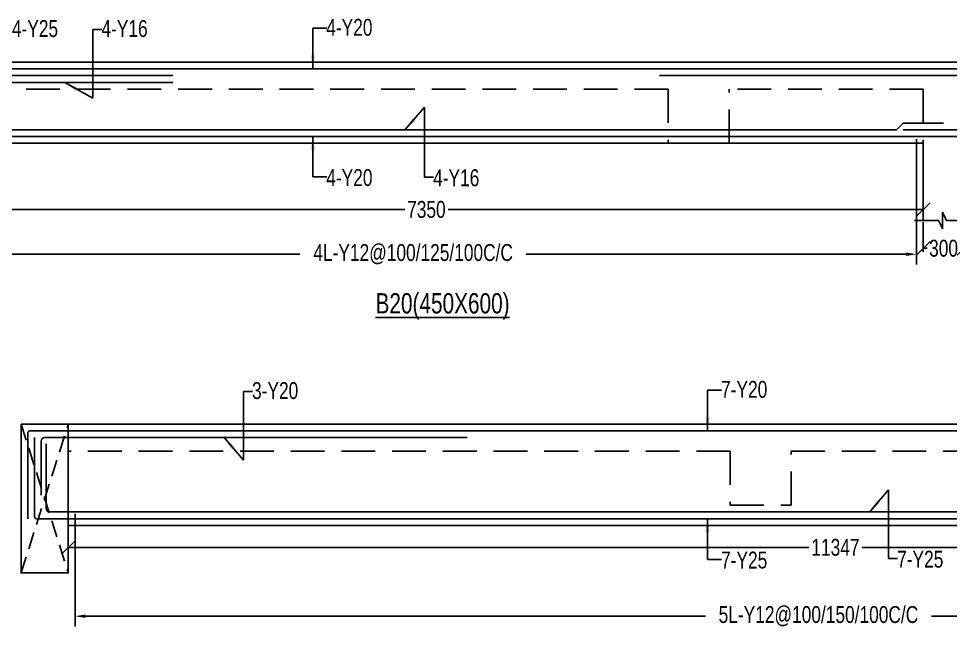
# Model space of a CAD drawing. Header units: millimetres. Extents: x 0 to 31744305, y -21599035 to 0.
# Drawn here: x 31657624 to 31664515, y -21136492 to -21131996 of the extents above; entities that cross this region are included whole.
import ezdxf

# ---------------------------------------------------------------- set-up
doc = ezdxf.new("R2010")
doc.units = ezdxf.units.MM
doc.header["$LTSCALE"] = 1000
doc.header["$MEASUREMENT"] = 0
doc.header["$PDMODE"] = 3
for name, pattern in [('CONTINOUS', [0]), ('CONTINU', [0]), ('HIDDEN', [0.375, 0.25, -0.125])]:
    doc.linetypes.add(name, pattern=pattern)
for name, color, linetype in [('-S-ARROW', 253, 'Continuous'), ('-S-MISC', 8, 'Continuous'), ('-STR-BEAM', 7, 'CONTINU'), ('-STR-COLUMN', 5, 'HIDDEN'), ('-STR-REINF', 3, 'Continuous'), ('-STR-RF-DIM', 8, 'CONTINOUS'), ('-STR-TEXT', 6, 'Continuous'), ('S-BEAM', 7, 'Continuous'), ('S-DIM', 7, 'Continuous'), ('SEC TEXT', 9, 'Continuous'), ('SLAB LINE', 254, 'HIDDEN')]:
    doc.layers.add(name, color=color, linetype=linetype)
doc.styles.add('SOBHA', font='swisscl.ttf')
doc.styles.add('sobha.sed', font='swisscl.ttf')
doc.dimstyles.new('S-50', dxfattribs={"dimscale": 50, "dimtxt": 2.5, "dimasz": 2, "dimexe": 0.5, "dimexo": 0.25, "dimgap": 0.25, "dimtad": 0, "dimdec": 0, "dimrnd": 0.0005, "dimzin": 0, "dimdsep": 46, "dimtxsty": 'sobha.sed', "dimblk": 'OBLIQUE', "dimcen": 0.09, "dimclrd": 8, "dimclre": 8, "dimclrt": 6, "dimadec": 0, "dimazin": 0, "dimtfac": 1, "dimtdec": 0, "dimtofl": 0, "dimtmove": 2, "dimatfit": 3, "dimfxl": 0.18, "dimtolj": 1, "dimtzin": 0, "dimlwd": -1, "dimlwe": -1, "dimarcsym": 0})
doc.dimstyles.new('S-DIM50', dxfattribs={"dimscale": 50, "dimtxt": 2.5, "dimasz": 1.5, "dimexe": 1.5, "dimexo": 1, "dimgap": 0.5, "dimtad": 0, "dimdec": 0, "dimzin": 0, "dimdsep": 46, "dimtxsty": 'SOBHA', "dimcen": 0.09, "dimclrd": 256, "dimclre": 256, "dimclrt": 6, "dimadec": 5, "dimazin": 0, "dimtfac": 1, "dimtdec": 0, "dimtofl": 0, "dimtmove": 0, "dimatfit": 3, "dimfxl": 0.18, "dimtolj": 1, "dimtzin": 0, "dimlwd": -1, "dimlwe": -1, "dimarcsym": 0})

# ---------------------------------------------------------------- blocks, each defined once
blk = doc.blocks.new('*D846')
at = {"layer": '-STR-RF-DIM', "transparency": 16777216}
for p, q in [((12539.70588031411, 1528.265686754137), (12539.70588031411, 602.0758780390024)), ((19789.70588904619, 1528.265686754137), (19789.70588904619, 602.0758780390024)), ((12614.7058803141, 677.0758780390024), (15229.86576535243, 677.0758780390024)), ((19714.70588904619, 677.0758780390024), (16903.47323586356, 677.0758780390024))]:
    blk.add_line(p, q, dxfattribs=at)
for points in [[(12614.7058803141, 689.5758780390024), (12614.7058803141, 664.5758780390024), (12539.70588031411, 677.0758780390024)], [(19714.70588904619, 689.5758780390024), (19714.70588904619, 664.5758780390024), (19789.70588904619, 677.0758780390024)]]:
    blk.add_solid(points, dxfattribs=at)
at = {"layer": 'Defpoints', "color": 0, "transparency": 16777216}
for p in [(12539.70588031411, 1528.265686754137, 1.15127944524e-05), (19789.70588904619, 1528.265686754137, 1.15128698368e-05), (19789.70588904619, 677.0758780390024)]:
    blk.add_point(p, dxfattribs=at)
at = {"layer": '-STR-RF-DIM', "color": 6, "transparency": 16777216, "insert": (16066.66950060799, 677.0758780390024), "char_height": 125, "attachment_point": 5, "style": 'SOBHA'}
blk.add_mtext('\\A1;4L-Y12@100/125/100C/C', dxfattribs=at)
blk = doc.blocks.new('_OBLIQUE')
at = {"color": 0, "linetype": 'ByBlock'}
blk.add_line((-0.5, -0.5), (0.5, 0.5), dxfattribs=at)
blk = doc.blocks.new('*D584')
at = {"layer": '-STR-RF-DIM', "transparency": 16777216}
for p, q in [((31658041.63996675, -21134869.33981088), (31658041.63996675, -21135702.46990158)), ((31669288.83377229, -21134914.56574154), (31669288.83377229, -21135702.46990158)), ((31658116.63996676, -21135627.46990158), (31662703.52357846, -21135627.46990158)), ((31669213.83377228, -21135627.46990158), (31664375.57469248, -21135627.46990158))]:
    blk.add_line(p, q, dxfattribs=at)
for points in [[(31658116.63996676, -21135614.96990158), (31658116.63996676, -21135639.96990158), (31658041.63996675, -21135627.46990158)], [(31669213.83377228, -21135614.96990158), (31669213.83377228, -21135639.96990158), (31669288.83377229, -21135627.46990158)]]:
    blk.add_solid(points, dxfattribs=at)
at = {"layer": 'Defpoints', "color": 0, "transparency": 16777216}
for p in [(31658041.63996675, -21134869.33981088, 178586.5908994082), (31669288.83377229, -21134914.56574154, 1.81850018912e-05), (31669288.83377229, -21135627.46990158)]:
    blk.add_point(p, dxfattribs=at)
at = {"layer": '-STR-RF-DIM', "color": 6, "transparency": 16777216, "insert": (31663539.54913547, -21135627.46990158), "char_height": 125, "attachment_point": 5, "style": 'SOBHA'}
blk.add_mtext('\\A1;5L-Y12@100/150/100C/C', dxfattribs=at)
blk = doc.blocks.new('*D926')
at = {"layer": 'Defpoints', "color": 0, "transparency": 16777216}
for p in [(31656965.06794422, -21132918.03305287, -5.51716668496e-05), (31664315.06795368, -21132918.03305289, -5.51715914652e-05), (31664315.06795368, -21133408.30084925)]:
    blk.add_point(p, dxfattribs=at)
at = {"layer": 'S-DIM', "color": 8, "transparency": 16777216}
for p, q in [((31656965.06794422, -21132930.53305287), (31656965.06794422, -21133433.30084925)), ((31664315.06795368, -21132930.53305288), (31664315.06795368, -21133433.30084925)), ((31656965.06794422, -21133408.30084925), (31660479.59121238, -21133408.30084925)), ((31664315.06795368, -21133408.30084925), (31660800.54468551, -21133408.30084925))]:
    blk.add_line(p, q, dxfattribs=at)
at = {"layer": 'S-DIM', "color": 8, "transparency": 16777216, "xscale": 100, "yscale": 100, "zscale": 100, "rotation": 180}
blk.add_blockref('_OBLIQUE', (31656965.06794422, -21133408.30084925), dxfattribs=at)
at = {"layer": 'S-DIM', "color": 8, "transparency": 16777216, "xscale": 100, "yscale": 100, "zscale": 100}
blk.add_blockref('_OBLIQUE', (31664315.06795368, -21133408.30084925), dxfattribs=at)
at = {"layer": 'S-DIM', "color": 6, "transparency": 16777216, "insert": (31660640.06794894, -21133408.30084925), "char_height": 125, "attachment_point": 5, "style": 'sobha.sed'}
blk.add_mtext('\\A1;7350', dxfattribs=at)
blk = doc.blocks.new('*D932')
at = {"layer": 'Defpoints', "color": 0, "transparency": 16777216}
for p in [(31664315.06795368, -21133488.93721291, -6.76538200165e-05), (31664615.06796406, -21133488.93721291, -6.76537446321e-05), (31664615.06796406, -21133695.29624005)]:
    blk.add_point(p, dxfattribs=at)
at = {"layer": 'S-DIM', "color": 8, "transparency": 16777216}
for p, q in [((31664315.06795368, -21133501.43721292), (31664315.06795368, -21133720.29624005)), ((31664615.06796406, -21133501.43721292), (31664615.06796406, -21133720.29624005)), ((31664315.06795368, -21133695.29624005), (31664343.29535074, -21133695.29624005)), ((31664615.06796406, -21133695.29624005), (31664586.84056699, -21133695.29624005))]:
    blk.add_line(p, q, dxfattribs=at)
at = {"layer": 'S-DIM', "color": 8, "transparency": 16777216, "xscale": 100, "yscale": 100, "zscale": 100, "rotation": 180}
blk.add_blockref('_OBLIQUE', (31664315.06795368, -21133695.29624005), dxfattribs=at)
at = {"layer": 'S-DIM', "color": 8, "transparency": 16777216, "xscale": 100, "yscale": 100, "zscale": 100}
blk.add_blockref('_OBLIQUE', (31664615.06796406, -21133695.29624005), dxfattribs=at)
at = {"layer": 'S-DIM', "color": 6, "transparency": 16777216, "insert": (31664465.06795888, -21133695.29624005), "char_height": 125, "attachment_point": 5, "style": 'sobha.sed'}
blk.add_mtext('\\A1;300', dxfattribs=at)
blk = doc.blocks.new('*D935')
at = {"layer": 'Defpoints', "color": 0, "transparency": 16777216}
for p in [(31657991.79290031, -21135745.62545304, -6.6723789276e-06), (31669338.83377229, -21135745.62545305, -2.94077995199e-05), (31669338.83377229, -21135907.79806822)]:
    blk.add_point(p, dxfattribs=at)
at = {"layer": 'S-DIM', "color": 8, "transparency": 16777216}
for p, q in [((31657991.79290031, -21135758.12545303), (31657991.79290031, -21135932.79806821)), ((31669338.83377229, -21135758.12545304), (31669338.83377229, -21135932.79806821)), ((31657991.79290031, -21135907.79806822), (31663467.32021704, -21135907.79806822)), ((31669338.83377229, -21135907.79806822), (31663863.30645556, -21135907.79806822))]:
    blk.add_line(p, q, dxfattribs=at)
at = {"layer": 'S-DIM', "color": 8, "transparency": 16777216, "xscale": 100, "yscale": 100, "zscale": 100, "rotation": 180}
blk.add_blockref('_OBLIQUE', (31657991.79290031, -21135907.79806822), dxfattribs=at)
at = {"layer": 'S-DIM', "color": 8, "transparency": 16777216, "xscale": 100, "yscale": 100, "zscale": 100}
blk.add_blockref('_OBLIQUE', (31669338.83377229, -21135907.79806822), dxfattribs=at)
at = {"layer": 'S-DIM', "color": 6, "transparency": 16777216, "insert": (31663665.31333631, -21135907.79806822), "char_height": 125, "attachment_point": 5, "style": 'sobha.sed'}
blk.add_mtext('\\A1;11347', dxfattribs=at)
blk = doc.blocks.new('A$Ce57c240b')
at = {"layer": '-S-MISC', "linetype": 'ByBlock', "ltscale": 1000, "elevation": -1.24832991448e-05}
blk.add_lwpolyline([(20202.27742994949, 927.0758780315516), (20012.07356375084, 927.4986886903644), (19982.20589979365, 987.15828557685), (19982.20589979365, 866.9934704862535), (19952.3545047827, 927.4986886903644), (19775.36206425726, 927.0758780315516)], dxfattribs=at)
at = {"layer": '-STR-BEAM'}
for p, q in [((41366.67976625264, 2097.980038072915, -9.1086831798e-06), (62.5715301632881, 2097.980038076639, 1.64692689163e-05)), ((12339.70589034632, 1497.980038069188, 1.448016273e-07), (19839.70588940382, 1497.980038069188, -1.1459779e-09))]:
    blk.add_line(p, q, dxfattribs=at)
at = {"layer": '-STR-COLUMN', "linetype": 'Continuous', "ltscale": 10}
blk.add_line((19839.70588940754, 1497.980038069188, -1.1459779e-09), (19839.70588940754, 927.0758780315516, -1.24833745292e-05), dxfattribs=at)
at = {"layer": '-STR-REINF', "ltscale": 10}
for p, q in [((41641.67976625264, 2047.980038072914, 7.36522766e-08), (127.5715301558375, 2047.980038072914, -1.24829202219e-05)), ((14289.70589034259, 1997.980038072913, -8.1993676085e-06), (9039.705879956484, 1997.980038072913, -9.7873098418e-06)), ((14289.70589034259, 1947.980038072914, -8.1993676085e-06), (12124.55180072039, 1947.980038072914, -8.8542513445e-06)), ((22439.70589979365, 1997.980038072913, -5.734276334e-06), (17889.70588940754, 1997.980038072913, -7.1104929366e-06)), ((11248.88731190935, 1597.980038072914, -5.1517935097e-06), (19640.69369610026, 1597.980038072914, -2.3753955982e-06)), ((19640.69369610026, 1597.980038072914, -2.3753955982e-06), (19690.1997927539, 1647.486134726554, -2.3753955982e-06)), ((19690.1997927539, 1647.486134726554, -2.3753955982e-06), (19990.1997927539, 1647.486134726554, -2.3753955982e-06)), ((19690.1997927539, 1597.980038072914, -3.3896402862e-06), (29590.19992067292, 1597.980038072914, -1.322980963e-06)), ((11248.88731190935, 1547.980038072914, -5.1517935097e-06), (41591.67976625264, 1547.980038072914, 1.1823695313e-06))]:
    blk.add_line(p, q, dxfattribs=at)
at = {"layer": 'SLAB LINE', "color": 8, "linetype": 'HIDDEN'}
blk.add_line((19839.70588940382, 1897.980038072914, -1.1459779e-09), (19839.70588940382, 1497.980038072914, -1.1459779e-09), dxfattribs=at)
for points, elevation in [([(17954.05294082686, 1897.980038072914), (12489.70587995648, 1897.980038072914)], 6.6716872692e-06), ([(17954.05294082686, 1897.980038072914), (17954.05294082686, 1497.980038072914), (18404.05294082686, 1497.980038072914), (18404.05294082686, 1897.980038072914)], -1.2447825e-09), ([(19839.70588940382, 1897.980038072914), (18404.05294082686, 1897.980038072914)], 6.6716872692e-06)]:
    blk.add_lwpolyline(points, dxfattribs=dict(at, elevation=elevation))
at = {"layer": '-STR-TEXT', "color": 6, "style": 'SOBHA'}
for s, p in [('4-Y20', (15424.09207014367, 2292.818509973586, 7.7818876e-06)), ('4-Y25', (13098.87766585499, 2283.88729069382, -1.71976698505e-05)), ('4-Y16', (13761.37766585499, 2283.88729069382, -1.71976698505e-05)), ('4-Y20', (15424.09207014367, 1181.687614146619, -4.728412737e-06)), ('4-Y16', (16214.23801264912, 1180.160546794533, -1.70532288183e-05))]:
    blk.add_text(s, height=125, dxfattribs=at).set_placement(p)
at = {"layer": 'SEC TEXT', "color": 4, "linetype": 'ByBlock', "style": 'sobha.sed'}
blk.add_text('%%UB20(450X600)', height=150, rotation=359.9892789507706, dxfattribs=at).set_placement((15788.52196884155, 239.1746873892844, 1.2537922451e-06))
at = {"layer": '-STR-RF-DIM'}
dim = blk.add_linear_dim(base=(19789.70588904619, 677.0758780390024, -1.15140158147e-05), p1=(12539.70588031411, 1528.265686754137, -1.2213623e-09), p2=(19789.70588904619, 1528.265686754137, -1.1459779e-09), text='4L-Y12@100/125/100C/C', dimstyle='S-DIM50', override={"dimscale": 1, "dimtxt": 125, "dimasz": 75, "dimexe": 75, "dimexo": 0, "dimgap": 25, "dimsah": 1, "dimcen": 4.5, "dimfxl": 75}, dxfattribs=at)
dim.commit()
dim.dimension.update_dxf_attribs({"geometry": '*D846', "text_midpoint": (16066.66950060799, 677.0758780390024, -1.15140158147e-05), "dimtype": 128})
at = {"layer": '-S-ARROW'}
for points, override in [([(15324.01607399061, 2047.980038072914, -1.0404368456e-05), (15324.01607399061, 2347.980038065463, -1.0404368456e-05), (15427.44724707678, 2347.980038072915, -1.0404368456e-05)], {"dimasz": 2, "dimgap": 0.1, "dimtad": 0}), ([(13490.13793573901, 1947.980038072914, -3.53839259065e-05), (13697.28987353667, 1831.803728580475, -3.53839259065e-05), (13697.28987353667, 2339.048818793148, -3.53839259065e-05), (13764.7328427881, 2339.048818793148, -3.53839259065e-05)], {"dimgap": 0.1}), ([(16007.9241771847, 1598.450266353786, -3.52394848743e-05), (16150.1502203308, 1765.676309496164, -3.52394848743e-05), (16150.1502203308, 1247.951181210577, -3.52394848743e-05), (16217.59318958223, 1247.951181210577, -3.52394848743e-05)], {"dimgap": 0.1}), ([(15324.01607399061, 1548.986767567694, -2.2914668793e-05), (15324.01607399061, 1248.986767575145, -2.2914668793e-05), (15427.44724707678, 1248.986767567694, -2.2914668793e-05)], {"dimasz": 2, "dimgap": 0.1, "dimtad": 0})]:
    blk.add_leader(points, dimstyle='S-50', override=override, dxfattribs=at)
blk = doc.blocks.new('BEAM')
at = {"layer": '-STR-BEAM'}
for p, q in [((31708337.24722742, -21134206.56574153, -3.24610718601e-05), (31657991.79290031, -21134206.56574154, -3.24600622954e-05)), ((31669338.83377229, -21134956.56574155, -2.94077995199e-05), (31657991.79290031, -21134956.56574154, -6.6723789276e-06))]:
    blk.add_line(p, q, dxfattribs=at)
at = {"layer": '-STR-BEAM', "elevation": -3.24600622954e-05}
blk.add_lwpolyline([(31657641.79290031, -21134206.56574154), (31657991.79290031, -21134206.56574154), (31657991.79290031, -21135306.56574154), (31657641.79290031, -21135306.56574154)], close=True, dxfattribs=at)
at = {"layer": '-STR-REINF', "ltscale": 10}
for p, q in [((31657691.74329089, -21134271.56574154, -3.8701348072e-05), (31657691.74329089, -21134907.22825687, -3.8701348072e-05)), ((31668942.41443483, -21134256.56574154, -3.52737596398e-05), (31657706.7432909, -21134256.56574154, -3.8701348072e-05)), ((31657741.74329091, -21134306.56574154, -3.8701348072e-05), (31657741.74329091, -21134891.56574154, -3.8701348072e-05)), ((31657816.79290031, -21134306.56574154, -3.24155105595e-05), (31660941.79290031, -21134306.56574154, -0.0001128133458693)), ((31657791.79290031, -21134331.56574154, -3.24110144219e-05), (31657791.79290031, -21134731.56574154, -3.24600622954e-05)), ((31657828, -21134831.56556154, -3.82106750168e-05), (31657828, -21134352.9402885, -3.82106750168e-05)), ((31657853.00018, -21134856.56574154, -3.82030104486e-05), (31667588.83377229, -21134856.56574154, -3.5218193503e-05)), ((31657756.7432909, -21134906.56574153, -3.8701348072e-05), (31669503.83378267, -21134906.56574153, -3.45220649658e-05))]:
    blk.add_line(p, q, dxfattribs=at)
for centre, radius, start, end in [((31657706.7432909, -21134271.56574154, -3.8701348072e-05), 15, 90, 180), ((31657816.79290031, -21134331.56574154, -4.52254141663e-05), 25.00000000031045, 90, 180), ((31657853.00018, -21134831.56556154, -0.0097438841110277), 25.00017999409126, 180, 270), ((31657756.7432909, -21134891.56574154, -3.8701348072e-05), 15, 180, 270)]:
    blk.add_arc(centre, radius, start, end, dxfattribs=at)
at = {"layer": 'S-BEAM', "linetype": 'HIDDEN', "ltscale": 0.5}
for p, q in [((31657641.79290031, -21135306.56574154, -4.18900951158e-05), (31657991.79290031, -21134206.56574154, -3.24600622954e-05)), ((31657641.79290031, -21134206.56574154, -3.24600622954e-05), (31657991.79290031, -21135306.56574154, -3.24600622954e-05))]:
    blk.add_line(p, q, dxfattribs=at)
at = {"layer": 'SLAB LINE', "color": 8, "linetype": 'HIDDEN'}
for p, q in [((31662886.88796515, -21134406.56574154, -3.24602188508e-05), (31657991.79290031, -21134406.56574154, -6.6723789276e-06)), ((31657991.79290031, -21134406.56574154, -2.62189480198e-05), (31657991.79290031, -21134956.56574154, -2.62189480198e-05)), ((31663336.88796515, -21134406.56574154, -2.94070547919e-05), (31665143.40560012, -21134406.56574154, -2.94072789466e-05))]:
    blk.add_line(p, q, dxfattribs=at)
at = {"layer": 'SLAB LINE', "color": 8, "linetype": 'HIDDEN', "elevation": -3.24602188508e-05}
blk.add_lwpolyline([(31662886.88796515, -21134406.56574154), (31662886.88796515, -21134806.56574154), (31663336.88796515, -21134806.56574154), (31663336.88796515, -21134406.56574154)], dxfattribs=at)
at = {"layer": '-STR-TEXT', "color": 6, "style": 'SOBHA'}
for s, p in [('3-Y20', (31659350.45341255, -21134020.65848892, -4.97271043666e-05)), ('7-Y20', (31662819.42098627, -21134011.72726963, -1.85781790734e-05)), ('7-Y25', (31662819.42098627, -21135274.70016337, 1.47960589227e-05)), ('7-Y25', (31664121.48972644, -21135268.13996228, -4.97271043666e-05))]:
    blk.add_text(s, height=125, dxfattribs=at).set_placement(p)
at = {"layer": '-STR-RF-DIM'}
dim = blk.add_linear_dim(base=(31669288.83377229, -21135627.46990158, -4.7592801411e-05), p1=(31658041.63996675, -21134869.33981088, 178586.5908518155), p2=(31669288.83377229, -21134914.56574154, -2.94077995199e-05), text='5L-Y12@100/150/100C/C', dimstyle='S-DIM50', override={"dimscale": 1, "dimtxt": 125, "dimasz": 75, "dimexe": 75, "dimexo": 0, "dimgap": 25, "dimsah": 1, "dimcen": 4.5, "dimfxl": 75}, dxfattribs=at)
dim.commit()
dim.dimension.update_dxf_attribs({"geometry": '*D584', "text_midpoint": (31663539.54913547, -21135627.46990158, -4.7592801411e-05), "dimtype": 128})
at = {"layer": '-S-ARROW'}
for points, override in [([(31659144.13957708, -21134305.51600789, -6.79133604226e-05), (31659286.36562024, -21134472.74205103, -6.79133604226e-05), (31659286.36562024, -21133965.49696082, -6.79133604226e-05), (31659353.80858948, -21133965.49696082, -6.79133604226e-05)], {"dimgap": 0.1}), ([(31662719.34499012, -21134256.56574154, -3.67644351294e-05), (31662719.34499012, -21133956.56574155, -3.67644351294e-05), (31662822.7761632, -21133956.56574154, -3.67644351294e-05)], {"dimasz": 2, "dimgap": 0.1, "dimtad": 0}), ([(31663915.17589098, -21134860.33028081, -6.79133604226e-05), (31664057.40193412, -21134693.10423766, -6.79133604226e-05), (31664057.40193412, -21135200.34932787, -6.79133604226e-05), (31664124.84490337, -21135200.34932787, -6.79133604226e-05)], {"dimgap": 0.1}), ([(31662719.34499012, -21134907.40100995, -3.3901971333e-06), (31662719.34499012, -21135207.40100994, -3.3901971333e-06), (31662822.7761632, -21135207.40100995, -3.3901971333e-06)], {"dimasz": 2, "dimgap": 0.1, "dimtad": 0})]:
    blk.add_leader(points, dimstyle='S-50', override=override, dxfattribs=at)

msp = doc.modelspace()

# ---------------------------------------------------------------- block references
at = {"color": 250}
msp.add_blockref('A$Ce57c240b', (31644475.36206426, -21134416.01309094, -5.51704454873e-05), dxfattribs=at)
at = {"color": 1}
msp.add_blockref('BEAM', (0, -789.0597115010022), dxfattribs=at)

# ---------------------------------------------------------------- dimensions: what is measured, and where the dimension line sits
at = {"layer": 'S-DIM', "color": 1}
for base, p1, p2, picture, middle in [((31664315.06795368, -21133408.30084925), (31656965.06794422, -21132918.03305287, -5.51716668496e-05), (31664315.06795368, -21132918.03305289, -5.51715914652e-05), '*D926', (31660640.06794894, -21133408.30084925)), ((31664615.06796406, -21133695.29624005), (31664315.06795368, -21133488.93721291, -6.76538200165e-05), (31664615.06796406, -21133488.93721291, -6.76537446321e-05), '*D932', (31664465.06795888, -21133695.29624005)), ((31669338.83377229, -21135907.79806822), (31657991.79290031, -21135745.62545304, -6.6723789276e-06), (31669338.83377229, -21135745.62545305, -2.94077995199e-05), '*D935', (31663665.31333631, -21135907.79806822))]:
    dim = msp.add_linear_dim(base=base, p1=p1, p2=p2, dimstyle='S-50', dxfattribs=at)
    dim.commit()
    dim.dimension.update_dxf_attribs({"geometry": picture, "text_midpoint": middle})

doc.saveas('drawing.dxf')
